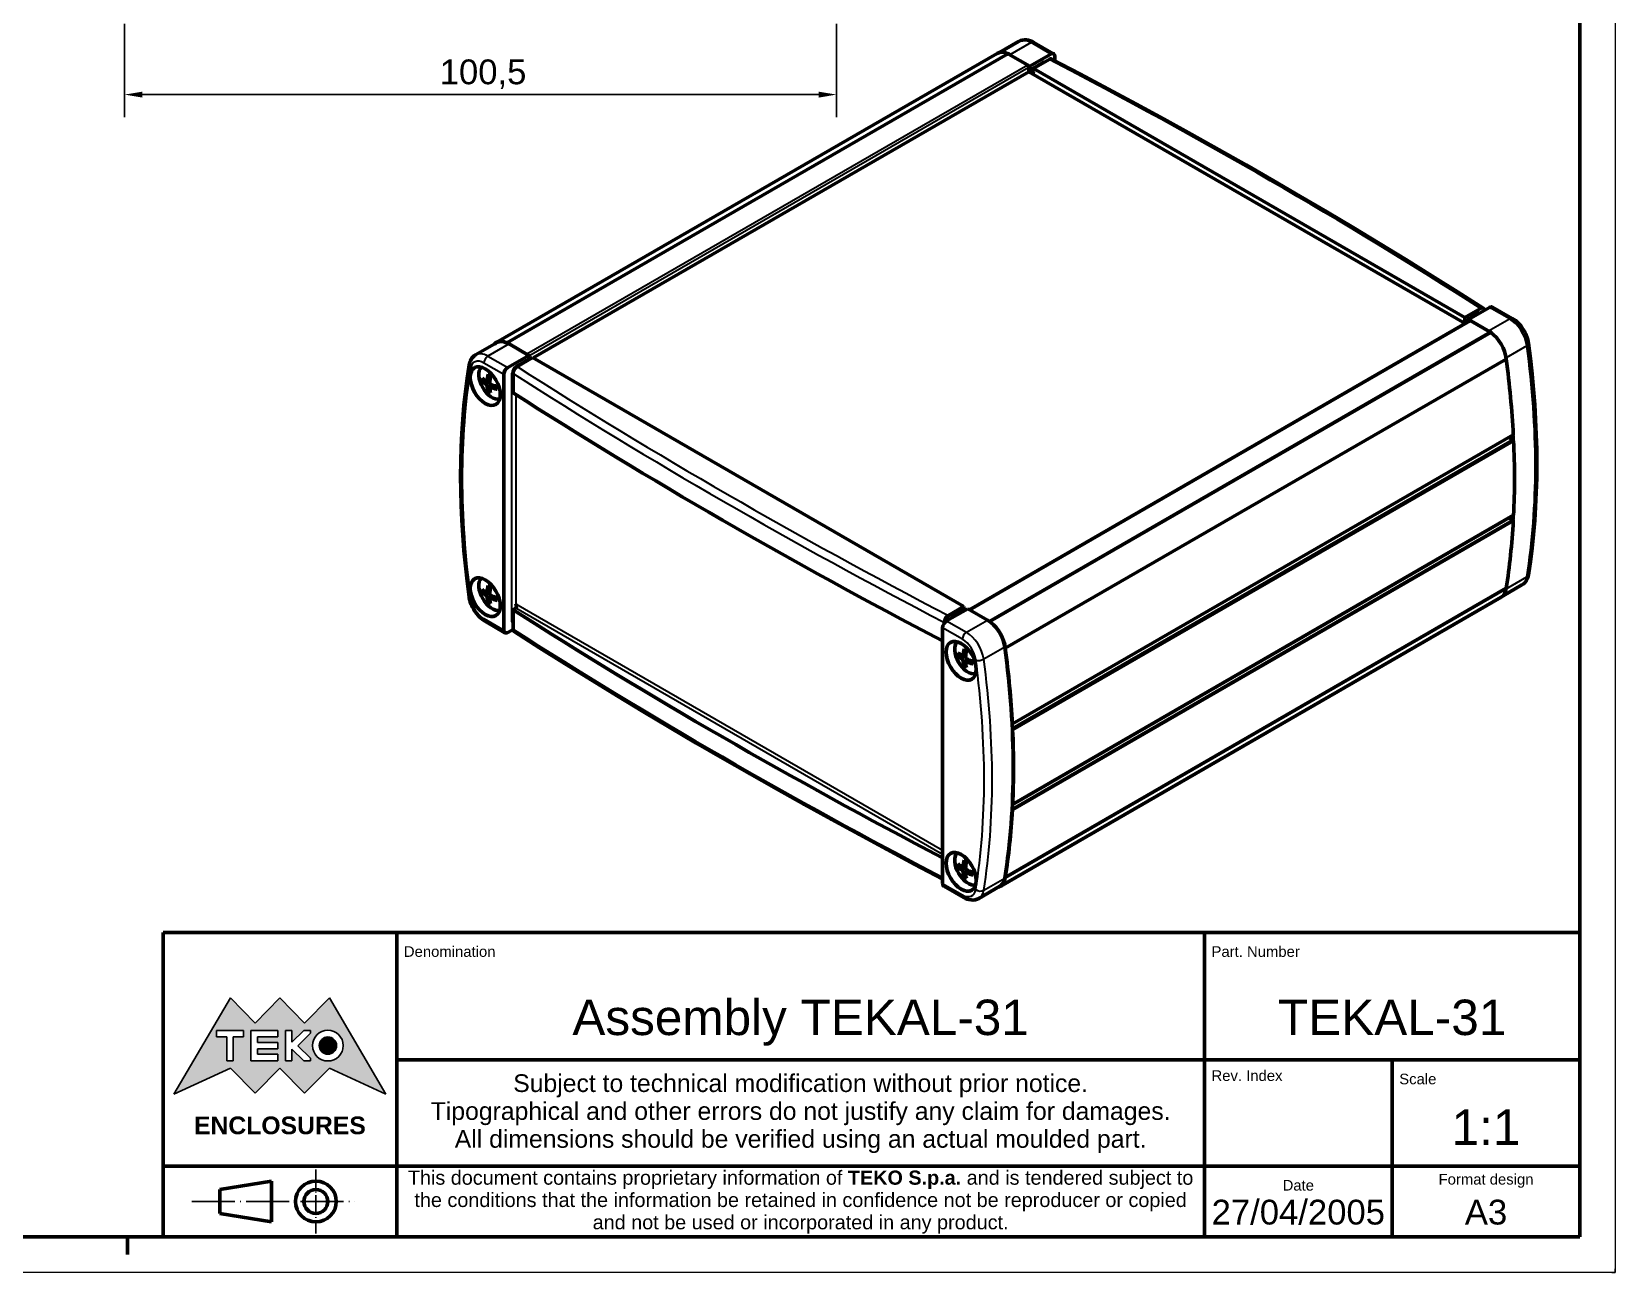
# Model space of a CAD drawing. Header units: millimetres. Extents: x 0 to 420, y 0 to 297.
# Drawn here: x 196.5 to 420, y 0 to 175.2 of the extents above; entities that cross this region are included whole.
import ezdxf
from ezdxf.enums import TextEntityAlignment as Align

# ---------------------------------------------------------------- set-up
doc = ezdxf.new("R2010")
doc.units = ezdxf.units.MM
doc.linetypes.add('LONG_DASH_DOTTED', pattern=[0.3001, 0.2362, -0.0295, 0.0049, -0.0295])
doc.layers.get('0').update_dxf_attribs({"lineweight": 25})
for name, color, linetype, lineweight in [('Geometria schizzo(ISO)', 7, 'Continuous', 50), ('Linee di simmetria(ISO)', 250, 'LONG_DASH_DOTTED', 25), ('Quote(ISO)', 7, 'Continuous', 25), ('Simboli(ISO)', 7, 'Continuous', 25), ('Spigoli tangenti visibili(ISO)', 251, 'Continuous', 30), ('Spigoli visibili(ISO)', 7, 'Continuous', 50), ('Tratteggio', 3, 'Continuous', 9)]:
    doc.layers.add(name, color=color, linetype=linetype, lineweight=lineweight)
doc.styles.add('DEFAULT-ISO~0', font='ARIAL.TTF')
doc.styles.get("Standard").update_dxf_attribs({"font": 'ARIAL.TTF'})
doc.styles.add('Tabella-ISO', font='ARIAL.TTF')
doc.dimstyles.new('DEFAULT-ISO-Metodo 1b', dxfattribs={"dimtxt": 3.5, "dimasz": 2.5, "dimexe": 3.175, "dimexo": 0, "dimgap": 0.762, "dimtad": 1, "dimtoh": 1, "dimrnd": 1e-08, "dimtxsty": 'DEFAULT-ISO~0', "dimcen": 0.09, "dimdle": 10, "dimclrd": 2, "dimclre": 2, "dimclrt": 6, "dimazin": 2, "dimtfac": 0.714286, "dimtmove": 0, "dimatfit": 3, "dimfxl": 0, "dimtolj": 1, "dimlwd": 25, "dimlwe": 25, "dimarcsym": 0})

# ---------------------------------------------------------------- blocks, each defined once
blk = doc.blocks.new('*D5')
at = {"layer": 'Defpoints', "color": 0, "linetype": 'Continuous'}
for p in [(209.57, 176.28), (310.07, 176.28), (310.07, 166.28)]:
    blk.add_point(p, dxfattribs=at)
at = {"layer": 'Quote(ISO)', "color": 2, "linetype": 'Continuous', "lineweight": 25}
for p, q in [((209.57, 176.28), (209.57, 163.1)), ((310.07, 176.28), (310.07, 163.1)), ((212.07, 166.28), (307.57, 166.28))]:
    blk.add_line(p, q, dxfattribs=at)
at = {"layer": 'Quote(ISO)', "color": 2, "linetype": 'Continuous'}
for points in [[(212.07, 166.69), (212.07, 165.86), (209.57, 166.28)], [(307.57, 166.69), (307.57, 165.86), (310.07, 166.28)]]:
    blk.add_solid(points, dxfattribs=at)
at = {"layer": 'Quote(ISO)', "color": 6, "linetype": 'Continuous', "lineweight": 25, "insert": (254.06, 171.24), "char_height": 3.5, "attachment_point": 1, "style": 'DEFAULT-ISO~0'}
blk.add_mtext('\\A1;100,5', dxfattribs=at)
blk = doc.blocks.new('Cartigli Cartiglio particolare')
at = {"layer": 'Tratteggio'}
h = blk.add_hatch(color=7, dxfattribs=at)
edge = h.paths.add_edge_path(flags=0)
edge.add_arc((-181.38, 32.01), 2.17, 0, 360)
h.paths.add_polyline_path([(-191.3, 33.23), (-188.43, 33.23), (-188.43, 34.14), (-192.24, 34.14), (-192.24, 29.87), (-188.43, 29.87), (-188.43, 30.79), (-191.3, 30.79), (-191.3, 31.55), (-188.43, 31.55), (-188.43, 32.47), (-191.3, 32.47)], flags=0)
h.paths.add_polyline_path([(-183.85, 33.77), (-183.85, 34.14), (-184.77, 34.14), (-186.47, 32.5), (-186.47, 34.14), (-187.38, 34.14), (-187.38, 29.86), (-186.47, 29.86), (-186.47, 31.5), (-184.77, 29.86), (-183.85, 29.86), (-183.85, 30.23), (-185.63, 32)], flags=0)
h.paths.add_polyline_path([(-195.64, 29.87), (-194.73, 29.87), (-194.73, 33.23), (-193.28, 33.23), (-193.28, 34.14), (-197.09, 34.14), (-197.09, 33.23), (-195.64, 33.23)], flags=0)
h.paths.add_polyline_path([(-184.66, 25.28), (-181.16, 28.83), (-173.2, 25.14), (-181.16, 38.74), (-184.66, 35.17), (-188.15, 38.74), (-191.64, 35.17), (-195.14, 38.74), (-203.1, 25.14), (-195.14, 28.83), (-191.64, 25.28), (-188.15, 28.83)])
h = blk.add_hatch(color=7, dxfattribs=at)
edge = h.paths.add_edge_path()
edge.add_arc((-181.38, 32.01), 1.22, 0, 360)
for p, q in [((-195.14, 38.74), (-203.1, 25.14)), ((-191.64, 35.17), (-195.14, 38.74)), ((-188.15, 38.74), (-191.64, 35.17)), ((-184.66, 35.17), (-188.15, 38.74)), ((-181.16, 38.74), (-184.66, 35.17)), ((-173.2, 25.14), (-181.16, 38.74)), ((-193.28, 34.14), (-197.09, 34.14)), ((-197.09, 34.14), (-197.09, 33.23)), ((-193.28, 33.23), (-193.28, 34.14)), ((-188.43, 34.14), (-192.24, 34.14)), ((-192.24, 34.14), (-192.24, 29.87)), ((-188.43, 33.23), (-188.43, 34.14)), ((-186.47, 34.14), (-187.38, 34.14)), ((-187.38, 34.14), (-187.38, 29.86)), ((-184.77, 34.14), (-186.47, 32.5)), ((-186.47, 32.5), (-186.47, 34.14)), ((-185.63, 32), (-183.85, 33.77)), ((-183.85, 34.14), (-184.77, 34.14)), ((-183.85, 33.77), (-183.85, 34.14)), ((-197.09, 33.23), (-195.64, 33.23)), ((-195.64, 33.23), (-195.64, 29.87)), ((-194.73, 29.87), (-194.73, 33.23)), ((-194.73, 33.23), (-193.28, 33.23)), ((-191.3, 33.23), (-188.43, 33.23)), ((-191.3, 32.47), (-191.3, 33.23)), ((-188.43, 32.47), (-191.3, 32.47)), ((-191.3, 30.79), (-191.3, 31.55)), ((-191.3, 31.55), (-188.43, 31.55)), ((-188.43, 31.55), (-188.43, 32.47)), ((-186.47, 29.86), (-186.47, 31.5)), ((-186.47, 31.5), (-184.77, 29.86)), ((-183.85, 30.23), (-185.63, 32)), ((-195.64, 29.87), (-194.73, 29.87)), ((-192.24, 29.87), (-188.43, 29.87)), ((-188.43, 30.79), (-191.3, 30.79)), ((-188.43, 29.87), (-188.43, 30.79)), ((-187.38, 29.86), (-186.47, 29.86)), ((-184.77, 29.86), (-183.85, 29.86)), ((-183.85, 29.86), (-183.85, 30.23)), ((-203.1, 25.14), (-195.14, 28.83)), ((-195.14, 28.83), (-191.64, 25.28)), ((-191.64, 25.28), (-188.15, 28.83)), ((-188.15, 28.83), (-184.66, 25.28)), ((-184.66, 25.28), (-181.16, 28.83)), ((-181.16, 28.83), (-173.2, 25.14))]:
    blk.add_line(p, q)
at = {"color": 7}
for p, q in [((-195.14, 38.74), (-203.1, 25.14)), ((-191.64, 35.17), (-195.14, 38.74)), ((-188.15, 38.74), (-191.64, 35.17)), ((-188.15, 38.74), (-184.66, 35.17)), ((-184.66, 35.17), (-181.16, 38.74)), ((-181.16, 38.74), (-173.2, 25.14)), ((-193.28, 34.14), (-197.09, 34.14)), ((-197.09, 34.14), (-197.09, 33.23)), ((-193.28, 33.23), (-193.28, 34.14)), ((-188.43, 34.14), (-192.24, 34.14)), ((-192.24, 34.14), (-192.24, 29.87)), ((-188.43, 33.23), (-188.43, 34.14)), ((-186.47, 34.14), (-187.38, 34.14)), ((-187.38, 34.14), (-187.38, 29.86)), ((-184.77, 34.14), (-186.47, 32.5)), ((-186.47, 32.5), (-186.47, 34.14)), ((-185.63, 32), (-183.85, 33.77)), ((-183.85, 34.14), (-184.77, 34.14)), ((-183.85, 33.77), (-183.85, 34.14)), ((-197.09, 33.23), (-195.64, 33.23)), ((-195.64, 33.23), (-195.64, 29.87)), ((-194.73, 29.87), (-194.73, 33.23)), ((-194.73, 33.23), (-193.28, 33.23)), ((-191.3, 33.23), (-188.43, 33.23)), ((-191.3, 32.47), (-191.3, 33.23)), ((-188.43, 32.47), (-191.3, 32.47)), ((-191.3, 31.55), (-188.43, 31.55)), ((-191.3, 30.79), (-191.3, 31.55)), ((-188.43, 31.55), (-188.43, 32.47)), ((-186.47, 29.86), (-186.47, 31.5)), ((-186.47, 31.5), (-184.77, 29.86)), ((-183.85, 30.23), (-185.63, 32)), ((-195.64, 29.87), (-194.73, 29.87)), ((-192.24, 29.87), (-188.43, 29.87)), ((-188.43, 30.79), (-191.3, 30.79)), ((-188.43, 29.87), (-188.43, 30.79)), ((-187.38, 29.86), (-186.47, 29.86)), ((-184.77, 29.86), (-183.85, 29.86)), ((-183.85, 29.86), (-183.85, 30.23)), ((-203.1, 25.14), (-195.14, 28.83)), ((-195.14, 28.83), (-191.64, 25.28)), ((-191.64, 25.28), (-188.15, 28.83)), ((-184.66, 25.28), (-188.15, 28.83)), ((-181.16, 28.83), (-184.66, 25.28)), ((-173.2, 25.14), (-181.16, 28.83))]:
    blk.add_line(p, q, dxfattribs=at)
for centre, radius in [((-181.38, 32.01), 2.17), ((-181.38, 32.01, 10), 1.22)]:
    blk.add_circle(centre, radius)
for radius in [2.17, 1.22]:
    blk.add_circle((-181.38, 32.01), radius, dxfattribs=at)
at = {"layer": 'Geometria schizzo(ISO)'}
for p, q in [((-204.65, 48), (-204.65, 5)), ((-4.65, 48), (-204.65, 48)), ((-171.65, 48), (-171.65, 30)), ((-57.65, 48), (-57.65, 5)), ((-4.65, 48), (-4.65, 5)), ((-171.65, 30), (-171.65, 5)), ((-4.65, 30), (-171.65, 30)), ((-31.15, 5), (-31.15, 30)), ((-204.65, 15), (-4.65, 15)), ((-196.65, 11.69), (-189.33, 12.88)), ((-196.65, 11.69), (-196.65, 8.31)), ((-189.33, 12.88), (-189.33, 7.12)), ((-196.65, 8.31), (-189.33, 7.12)), ((-204.65, 5), (-4.65, 5))]:
    blk.add_line(p, q, dxfattribs=at)
at = {"layer": 'Geometria schizzo(ISO)', "color": 4, "lineweight": 18, "true_color": 0x00ffff}
blk.add_line((-0.15, 0), (0.35, 0), dxfattribs=at)
at = {"layer": 'Geometria schizzo(ISO)', "color": 131, "lineweight": 18, "true_color": 0x80ffff}
blk.add_line((0.35, 0), (0.35, 0.5), dxfattribs=at)
at = {"layer": 'Geometria schizzo(ISO)'}
for radius in [2.88, 1.69]:
    blk.add_circle((-183.07, 10), radius, dxfattribs=at)
at = {"layer": 'Linee di simmetria(ISO)', "ltscale": 11.806988}
blk.add_line((-183.07, 14.5), (-183.07, 5.5), dxfattribs=at)
at = {"layer": 'Linee di simmetria(ISO)', "ltscale": 25.547039}
blk.add_line((-200.56, 10), (-177.56, 10), dxfattribs=at)
at = {"layer": 'Simboli(ISO)', "color": 1, "char_height": 1.5}
for s, insert, attachment_point in [('\\fArial|b0|i0;\\H1.5000;Denomination', (-170.65, 44.52), 7), ('\\fArial|b0|i0;\\H1.5000;Part. Number', (-56.65, 44.52), 7), ('\\fArial|b0|i0;\\H1.5000;Scale', (-30.15, 26.53), 7), ('\\fArial|b0|i0;\\H1.5000;Format design', (-17.9, 11.94), 8), ('\\fArial|b0|i0;\\H1.5000;Date', (-44.4, 11.52), 8)]:
    blk.add_mtext(s, dxfattribs=dict(at, insert=insert, attachment_point=attachment_point))
at = {"layer": 'Simboli(ISO)', "color": 7, "attachment_point": 2, "line_spacing_factor": 0.944221, "style": 'Tabella-ISO'}
for s, insert, char_height, width in [('Subject to technical modification without prior notice.\\PTipographical and other errors do not justify any claim for damages. \\PAll dimensions should be verified using an actual moulded part.', (-114.65, 27.96), 2.5, 110.6616), ('\\fArial|b0|i0;\\H2.0000;This document contains proprietary information of \\fArial|b1|i0;\\H2.0000;TEKO S.p.a.\\fArial|b0|i0;\\H2.0000; and is tendered subject to the conditions that the information be retained in confidence not be reproducer or copied and not be used or incorporated in any product.', (-114.65, 14.37), 2, 113.1843)]:
    blk.add_mtext(s, dxfattribs=dict(at, insert=insert, char_height=char_height, width=width))
at = {"layer": 'Simboli(ISO)', "color": 1, "insert": (-56.65, 27), "char_height": 1.5, "attachment_point": 7, "style": 'Tabella-ISO'}
blk.add_mtext('\\fArial|b0|i0;\\H1.5000;Rev. Index', dxfattribs=at)
at = {"layer": 'Simboli(ISO)', "color": 7, "insert": (-188.15, 22), "char_height": 2.5, "width": 25.7551, "attachment_point": 2, "style": 'Tabella-ISO'}
blk.add_mtext('\\fArial|b1|i0;\\H2.5000;ENCLOSURES', dxfattribs=at)
at = {"layer": 'Simboli(ISO)', "color": 7, "style": 'Tabella-ISO'}
for tag, height, p in [('DESCRIZIONE', 5, (-114.65, 36)), ('NUMERO_PARTE', 5, (-31.15, 36)), ('NUMERO_REVISIONE', 5, (-44.4, 20.5)), ('SCALA_GENERALE_VISTE', 5, (-17.9, 20.5)), ('DATA_CREAZIONE', 3.5, (-44.4, 8.5)), ('Dimensioni_foglio', 3.5, (-17.9, 8.5))]:
    blk.add_attdef(tag, text='', height=height, dxfattribs=at).set_placement(p, align=Align.MIDDLE_CENTER)
blk = doc.blocks.new('Bordi A3')
at = {"layer": 'Geometria schizzo(ISO)', "color": 4, "lineweight": 18, "true_color": 0x00ffff}
for p, q in [((420, 297), (420, 0)), ((420, 0), (0, 0))]:
    blk.add_line(p, q, dxfattribs=at)
at = {"layer": 'Geometria schizzo(ISO)'}
for p, q in [((415, 292), (415, 5)), ((415, 5), (5, 5)), ((210, 5), (210, 2.5))]:
    blk.add_line(p, q, dxfattribs=at)

msp = doc.modelspace()

# ---------------------------------------------------------------- linework, layer by layer
at = {"layer": 'Spigoli tangenti visibili(ISO)'}
for p, q in [((337.52, 173.612), (334.55, 171.897)), ((340.319, 171.996), (337.52, 173.612)), ((334.353, 171.987), (263.656, 131.17)), ((337.057, 170.426), (266.367, 129.613)), ((337.233, 170.12), (266.638, 129.362)), ((337.349, 169.85), (339.117, 170.871)), ((399.584, 134.326), (328.894, 93.513)), ((398.761, 134.394), (400.529, 135.415)), ((402.091, 132.903), (405.061, 134.617)), ((405.061, 134.617), (402.261, 136.233)), ((402.288, 132.765), (331.589, 91.947)), ((263.839, 131.072), (260.869, 129.358)), ((407.501, 130.827), (404.572, 129.136)), ((263.103, 126.762), (260.304, 128.378)), ((260.869, 129.358), (263.669, 127.742)), ((264.871, 128.005), (266.638, 129.026)), ((260.608, 125.36), (261.117, 125.705)), ((260.748, 125.863), (261.152, 126.058)), ((260.748, 125.119), (261.3, 125.387)), ((261.252, 124.988), (261.624, 125.241)), ((264.252, 91.828), (264.252, 126.933)), ((264.782, 123.932), (264.782, 94.378)), ((405.422, 117.545), (334.874, 76.814)), ((405.422, 106.202), (334.851, 65.458)), ((260.748, 96.06), (261.152, 96.256)), ((404.588, 96.513), (407.501, 98.194)), ((260.608, 95.558), (261.117, 95.903)), ((260.748, 95.316), (261.3, 95.584)), ((261.252, 95.186), (261.624, 95.439)), ((264.782, 94.378), (325.045, 59.585)), ((260.304, 92.289), (263.103, 90.673)), ((325.045, 58.972), (264.782, 93.765)), ((325.611, 91.979), (328.41, 90.363)), ((326.283, 92.549), (328.051, 93.569)), ((328.41, 90.363), (331.38, 92.078)), ((327.844, 89.383), (325.045, 90.999)), ((327.923, 87.079), (328.327, 87.275)), ((333.82, 88.287), (330.85, 86.573)), ((327.783, 86.576), (328.292, 86.921)), ((327.923, 86.335), (328.475, 86.603)), ((328.428, 86.204), (328.8, 86.457)), ((327.783, 56.774), (328.292, 57.119)), ((327.923, 57.277), (328.327, 57.473)), ((327.923, 56.533), (328.475, 56.801)), ((328.428, 56.402), (328.8, 56.655)), ((325.045, 54.91), (327.844, 53.294)), ((330.85, 53.94), (333.82, 55.655))]:
    msp.add_line(p, q, dxfattribs=at)
for centre, major_axis, ratio, start_param, end_param in [((337.52, 170.754), (-1.75, 3.031), 0.5773503, 5.4977871, 6.2831853), ((337.52, 172.959), (0.4, 0.693), 0.5773503, 0, 0.7853982), ((339.117, 170.157), (0.437, 0.758), 0.5773503, 0.0562963, 0.7853982), ((339.382, 170.718), (0.188, -0.325), 0.5773503, 3.9269908, 4.4206129), ((-224.207, -189.696), (842.16, 0), 0.5773503, 0.7342573, 0.836539), ((400.529, 134.7), (0.437, 0.758), 0.5773503, 0.0562963, 0.7853982), ((400.794, 135.262), (-0.187, 0.325), 0.5773503, 0.7853982, 1.2790202), ((405.061, 133.964), (0.4, 0.693), 0.5773503, 0, 0.7853982), ((405.061, 131.759), (1.75, -3.031), 0.5773503, 0.9527901, 2.3561945), ((260.869, 126.5), (-1.75, 3.031), 0.5773503, 5.4977871, 6.2831853), ((406.943, 131.04), (0.793, 0.107), 0.4730873, 5.4269999, 6.2831853), ((323.877, 162.791), (59.969, -103.87), 0.5773503, 0.6180062, 0.9527901), ((341.532, 63.436), (59.6, -103.23), 0.5773503, 3.7596878, 4.0942938), ((258.987, 127.954), (-0.79, 0.126), 0.6654314, 0, 0.8842694), ((260.304, 126.173), (-1.35, 2.338), 0.5773503, 5.4977871, 6.9012805), ((260.869, 128.704), (-0.4, -0.693), 0.5773503, 3.9269908, 5.4977871), ((264.871, 127.29), (-0.438, -0.758), 0.5773503, 3.9269908, 5.4977871), ((265.136, 127.852), (0.187, -0.325), 0.5773503, 3.9269908, 4.4338833), ((890.137, 453.671), (-842.16, 0), 0.5773503, 0.7342573, 0.836539), ((261.07, 125.466), (0.742, -1.285), 0.5773503, 3.7676438, 4.0863378), ((261.107, 125.487), (-0.681, 1.179), 0.5773503, 0.6914666, 0.9562406), ((261.07, 125.466), (-0.742, 1.285), 0.5773503, 5.3384402, 5.6571341), ((264.517, 126.78), (0.375, 0), 0.5773503, 1.8453279, 2.3561945), ((890.137, 453.018), (-842.96, 0), 0.5773503, 0.7343059, 0.8364904), ((261.07, 125.466), (0.742, -1.285), 0.5773503, 5.3384402, 5.6571341), ((261.107, 125.487), (-0.681, 1.179), 0.5773503, 2.1853521, 2.4501261), ((261.07, 125.466), (-0.742, 1.285), 0.5773503, 3.7676438, 4.0863378), ((406.943, 98.625), (0.79, -0.126), 0.6654735, 5.5967198, 6.2831853), ((261.07, 95.664), (0.742, -1.285), 0.5773503, 3.7676438, 4.0863378), ((261.107, 95.685), (-0.681, 1.179), 0.5773503, 0.6914666, 0.9562406), ((261.07, 95.664), (-0.742, 1.285), 0.5773503, 5.3384402, 5.6571341), ((405.061, 100.079), (1.75, -3.031), 0.5773503, 0, 0.6180062), ((258.987, 95.54), (-0.793, -0.107), 0.4731465, 0, 0.7146423), ((260.304, 94.493), (1.35, -2.338), 0.5773503, 4.0942938, 5.4977871), ((261.07, 95.664), (0.742, -1.285), 0.5773503, 5.3384402, 5.6571341), ((261.107, 95.685), (-0.681, 1.179), 0.5773503, 2.1853521, 2.4501261), ((261.07, 95.664), (-0.742, 1.285), 0.5773503, 3.7676438, 4.0863378), ((260.869, 92.615), (-0.4, -0.693), 0.5773503, 5.4977871, 6.2831853), ((264.517, 91.675), (0.375, 0), 0.5773503, 1.8575529, 2.3561945), ((264.871, 92.185), (-0.438, -0.758), 0.5773503, 5.4977871, 6.2312553), ((326.283, 91.834), (-0.438, -0.758), 0.5773503, 3.9269908, 4.6560927), ((326.548, 92.395), (-0.187, 0.325), 0.5773503, 0.7853982, 1.2790202), ((890.137, 416.928), (842.96, 0), 0.5773503, 3.8758986, 3.9776875), ((328.41, 89.71), (-0.4, -0.693), 0.5773503, 3.9269908, 5.4977871), ((328.41, 87.505), (-1.75, 3.031), 0.5773503, 4.0943828, 5.4977871), ((328.245, 86.682), (0.742, -1.285), 0.5773503, 3.7676438, 4.0863378), ((328.282, 86.703), (-0.681, 1.179), 0.5773503, 0.6914666, 0.9562406), ((327.844, 87.179), (-1.35, 2.338), 0.5773503, 4.0943828, 5.4977871), ((328.245, 86.682), (-0.742, 1.285), 0.5773503, 5.3384402, 5.6571341), ((328.245, 86.682), (0.742, -1.285), 0.5773503, 5.3384402, 5.6571341), ((328.282, 86.703), (-0.681, 1.179), 0.5773503, 2.1853521, 2.4501261), ((328.245, 86.682), (-0.742, 1.285), 0.5773503, 3.7676438, 4.0863378), ((330.293, 86.786), (-0.793, -0.107), 0.4730873, 0.714611, 2.2854073), ((246.661, 118.21), (-59.569, 103.177), 0.5773503, 3.7595989, 4.0943828), ((247.226, 118.537), (-59.969, 103.87), 0.5773503, 3.7595989, 4.0943828), ((328.245, 56.88), (-0.742, 1.285), 0.5773503, 5.3384402, 5.6571341), ((328.245, 56.88), (0.742, -1.285), 0.5773503, 3.7676438, 4.0863378), ((328.282, 56.901), (-0.681, 1.179), 0.5773503, 0.6914666, 0.9562406), ((328.282, 56.901), (-0.681, 1.179), 0.5773503, 2.1853521, 2.4501261), ((328.245, 56.88), (-0.742, 1.285), 0.5773503, 3.7676438, 4.0863378), ((327.844, 55.499), (1.35, -2.338), 0.5773503, 5.4977871, 6.9011915), ((328.245, 56.88), (0.742, -1.285), 0.5773503, 5.3384402, 5.6571341), ((330.293, 54.371), (-0.79, 0.126), 0.6654735, 0.8843308, 2.4551271), ((328.41, 55.825), (1.75, -3.031), 0.5773503, 0, 0.6180062), ((328.41, 53.621), (-0.4, -0.693), 0.5773503, 5.4977871, 6.2831853)]:
    msp.add_ellipse(centre, major_axis=major_axis, ratio=ratio, start_param=start_param, end_param=end_param, dxfattribs=at)
at = {"layer": 'Spigoli visibili(ISO)'}
for p, q in [((333.063, 172.222), (335.77, 173.785)), ((337.92, 173.651), (340.719, 172.035)), ((332.746, 172.097), (262.036, 131.272)), ((334.234, 172.052), (263.527, 131.23)), ((337.057, 170.426), (334.353, 171.987)), ((334.55, 171.897), (337.349, 170.281)), ((337.233, 169.507), (337.233, 170.12)), ((340.319, 171.996), (337.349, 170.281)), ((337.349, 170.281), (337.349, 169.85)), ((340.071, 171.24), (337.879, 169.975)), ((337.879, 169.544), (337.879, 169.975)), ((337.879, 169.975), (398.761, 134.825)), ((340.885, 171.669), (340.885, 171.065)), ((337.233, 169.507), (267.251, 129.103)), ((398.804, 133.96), (337.233, 169.507)), ((399.459, 134.338), (328.821, 93.555)), ((400.953, 136.09), (398.761, 134.825)), ((398.761, 134.825), (398.761, 134.394)), ((402.261, 136.233), (399.292, 134.519)), ((399.292, 134.241), (399.292, 134.519)), ((399.292, 134.519), (402.091, 132.903)), ((402.288, 132.765), (399.584, 134.326)), ((402.661, 136.273), (405.461, 134.657)), ((402.407, 132.693), (331.699, 91.869)), ((262.089, 131.246), (259.119, 129.531)), ((266.638, 129.456), (263.839, 131.072)), ((263.669, 127.742), (266.638, 129.456)), ((264.977, 127.885), (267.169, 129.15)), ((266.638, 129.026), (266.638, 129.456)), ((328.051, 94), (267.169, 129.15)), ((404.596, 128.938), (333.885, 88.113)), ((260.158, 125.846), (260.422, 125.915)), ((260.695, 125.767), (261.141, 125.965)), ((261.143, 124.99), (261.537, 125.278)), ((263.103, 90.673), (263.103, 126.762)), ((264.411, 126.905), (264.411, 124.169)), ((261.135, 124.68), (260.943, 124.486)), ((405.598, 118.259), (334.888, 77.434)), ((405.639, 117.419), (334.929, 76.594)), ((405.639, 117.419), (405.422, 117.545)), ((405.598, 106.1), (334.888, 65.275)), ((405.639, 106.893), (334.929, 66.068)), ((405.598, 106.1), (405.422, 106.202)), ((260.695, 95.965), (261.141, 96.162)), ((404.596, 96.579), (333.885, 55.754)), ((404.162, 95.519), (406.811, 97.048)), ((260.158, 96.044), (260.422, 96.113)), ((261.135, 94.878), (260.943, 94.684)), ((261.143, 95.188), (261.537, 95.476)), ((325.859, 92.735), (328.051, 94)), ((328.051, 93.569), (328.051, 94)), ((403.894, 95.307), (333.184, 54.483)), ((260.469, 91.923), (263.269, 90.306)), ((264.782, 93.765), (264.411, 93.551)), ((264.411, 93.551), (264.411, 90.816)), ((325.293, 91.682), (325.293, 91.755)), ((325.611, 91.979), (328.581, 93.694)), ((331.38, 92.078), (328.581, 93.694)), ((263.669, 90.346), (264.412, 90.775)), ((325.045, 90.999), (325.045, 54.91)), ((327.87, 86.983), (328.316, 87.181)), ((327.333, 87.062), (327.597, 87.132)), ((328.31, 85.896), (328.118, 85.702)), ((328.318, 86.206), (328.713, 86.494)), ((334.888, 77.434), (334.842, 77.46)), ((334.883, 76.62), (334.929, 76.594)), ((334.842, 65.302), (334.888, 65.275)), ((334.929, 66.068), (334.883, 66.094)), ((327.333, 57.26), (327.597, 57.329)), ((327.87, 57.181), (328.316, 57.379)), ((328.31, 56.094), (328.118, 55.9)), ((328.318, 56.404), (328.713, 56.692)), ((325.211, 54.544), (328.01, 52.928)), ((333.13, 54.509), (330.16, 52.794))]:
    msp.add_line(p, q, dxfattribs=at)
at = {"layer": 'Spigoli visibili(ISO)', "flags": 128}
for points in [[(335.77, 173.785), (336.031, 173.908), (336.307, 173.985), (336.588, 174.017), (336.868, 174.009), (337.143, 173.964), (337.41, 173.887), (337.669, 173.782), (337.92, 173.651)], [(340.071, 171.24), (340.089, 171.25), (340.107, 171.26), (340.125, 171.268), (340.143, 171.276), (340.16, 171.284), (340.178, 171.29), (340.196, 171.296), (340.213, 171.301), (340.23, 171.306), (340.247, 171.31), (340.264, 171.313), (340.281, 171.315), (340.298, 171.316), (340.314, 171.317), (340.33, 171.317), (340.346, 171.317), (340.362, 171.315), (340.377, 171.313), (340.392, 171.31), (340.406, 171.307), (340.421, 171.302), (340.435, 171.297), (340.448, 171.292), (340.461, 171.285)], [(340.461, 171.285), (344.447, 169.195), (348.41, 167.09), (352.349, 164.97), (356.265, 162.835), (360.157, 160.686), (364.025, 158.523), (367.869, 156.346), (371.69, 154.154), (375.486, 151.949), (379.257, 149.729), (383.004, 147.496), (386.726, 145.249), (390.423, 142.988), (394.095, 140.713), (397.742, 138.425), (401.364, 136.123)], [(401.518, 135.804), (401.515, 135.843), (401.509, 135.88), (401.501, 135.916), (401.491, 135.949), (401.479, 135.981), (401.465, 136.011), (401.449, 136.038), (401.431, 136.063), (401.411, 136.085), (401.389, 136.105), (401.366, 136.122), (401.341, 136.137), (401.314, 136.148), (401.286, 136.157), (401.256, 136.163), (401.226, 136.166), (401.194, 136.166), (401.162, 136.164), (401.128, 136.159), (401.094, 136.15), (401.059, 136.14), (401.024, 136.126), (400.988, 136.109), (400.953, 136.09)], [(405.461, 134.657), (405.677, 134.521), (405.887, 134.368), (406.088, 134.199), (406.282, 134.017), (406.468, 133.82), (406.644, 133.612), (406.81, 133.393), (406.966, 133.165), (407.11, 132.928), (407.242, 132.684), (407.36, 132.435), (407.466, 132.181), (407.557, 131.924), (407.632, 131.665), (407.692, 131.406), (407.736, 131.147)], [(407.736, 131.147), (408.013, 128.965), (408.253, 126.798), (408.457, 124.646), (408.624, 122.511), (408.753, 120.393), (408.846, 118.293), (408.902, 116.213), (408.921, 114.153), (408.902, 112.113), (408.846, 110.096), (408.753, 108.101), (408.623, 106.13), (408.456, 104.184), (408.252, 102.262), (408.011, 100.367), (407.733, 98.499)], [(258.197, 128.08), (257.919, 126.212), (257.678, 124.317), (257.474, 122.395), (257.307, 120.449), (257.177, 118.477), (257.084, 116.483), (257.029, 114.465), (257.01, 112.426), (257.029, 110.366), (257.084, 108.286), (257.177, 106.186), (257.307, 104.068), (257.473, 101.933), (257.677, 99.782), (257.917, 97.614), (258.194, 95.433)], [(259.119, 129.531), (258.931, 129.405), (258.761, 129.255), (258.613, 129.087), (258.488, 128.903), (258.384, 128.708), (258.302, 128.505), (258.24, 128.295), (258.197, 128.08)], [(264.411, 126.905), (264.412, 126.948), (264.416, 126.993), (264.422, 127.039), (264.43, 127.085), (264.441, 127.132), (264.454, 127.18), (264.469, 127.228), (264.487, 127.275), (264.507, 127.323), (264.528, 127.37), (264.552, 127.417), (264.577, 127.462), (264.604, 127.507), (264.632, 127.55), (264.663, 127.593), (264.694, 127.633), (264.727, 127.672), (264.76, 127.709), (264.795, 127.744), (264.83, 127.777), (264.866, 127.808), (264.903, 127.836), (264.94, 127.862), (264.977, 127.885)], [(260.158, 125.846), (260.152, 125.844), (260.146, 125.843), (260.14, 125.842), (260.134, 125.841), (260.128, 125.841), (260.122, 125.841), (260.116, 125.841), (260.11, 125.841), (260.104, 125.841), (260.098, 125.842), (260.092, 125.843), (260.087, 125.844), (260.082, 125.845), (260.076, 125.847), (260.071, 125.848), (260.066, 125.85), (260.061, 125.852), (260.056, 125.855), (260.052, 125.857), (260.048, 125.859), (260.044, 125.862), (260.041, 125.865), (260.037, 125.868), (260.034, 125.871)], [(260.748, 125.863), (260.746, 125.852), (260.745, 125.842), (260.742, 125.832), (260.74, 125.823), (260.736, 125.814), (260.733, 125.806), (260.728, 125.798), (260.724, 125.791), (260.718, 125.785), (260.713, 125.779), (260.707, 125.774), (260.701, 125.77), (260.695, 125.767), (260.688, 125.764), (260.681, 125.763), (260.673, 125.762), (260.665, 125.761), (260.657, 125.762), (260.649, 125.763), (260.641, 125.766), (260.633, 125.769), (260.624, 125.773), (260.616, 125.777), (260.608, 125.782)], [(260.608, 125.36), (260.616, 125.354), (260.624, 125.347), (260.633, 125.34), (260.641, 125.332), (260.649, 125.324), (260.657, 125.314), (260.665, 125.305), (260.673, 125.295), (260.68, 125.285), (260.688, 125.274), (260.695, 125.263), (260.701, 125.253), (260.707, 125.242), (260.713, 125.231), (260.718, 125.219), (260.723, 125.207), (260.728, 125.196), (260.733, 125.184), (260.736, 125.172), (260.74, 125.161), (260.742, 125.15), (260.745, 125.139), (260.746, 125.128), (260.748, 125.119)], [(260.928, 126.68), (260.925, 126.681), (260.923, 126.683), (260.92, 126.684), (260.918, 126.686), (260.915, 126.688), (260.913, 126.691), (260.911, 126.693), (260.909, 126.696), (260.907, 126.699), (260.906, 126.702), (260.904, 126.705), (260.903, 126.708), (260.902, 126.712), (260.901, 126.716), (260.901, 126.719), (260.9, 126.723), (260.9, 126.727), (260.9, 126.731), (260.9, 126.735), (260.9, 126.74), (260.901, 126.744), (260.902, 126.749), (260.903, 126.753), (260.904, 126.758)], [(260.928, 126.68), (261.076, 126.611), (261.226, 126.512)], [(261.252, 125.41), (261.243, 125.415), (261.233, 125.421), (261.224, 125.428), (261.214, 125.435), (261.205, 125.443), (261.196, 125.451), (261.187, 125.46), (261.178, 125.47), (261.17, 125.48), (261.163, 125.49), (261.156, 125.501), (261.149, 125.511), (261.143, 125.522), (261.138, 125.534), (261.132, 125.545), (261.128, 125.557), (261.124, 125.569), (261.12, 125.582), (261.117, 125.594), (261.115, 125.606), (261.114, 125.618), (261.113, 125.629), (261.113, 125.641), (261.113, 125.652)], [(260.904, 124.366), (260.902, 124.37), (260.901, 124.375), (260.901, 124.379), (260.9, 124.384), (260.9, 124.389), (260.9, 124.394), (260.9, 124.399), (260.901, 124.404), (260.902, 124.409), (260.903, 124.415), (260.904, 124.42), (260.906, 124.425), (260.908, 124.431), (260.91, 124.436), (260.912, 124.441), (260.915, 124.447), (260.918, 124.452), (260.921, 124.457), (260.924, 124.462), (260.927, 124.467), (260.931, 124.472), (260.935, 124.477), (260.939, 124.481), (260.943, 124.486)], [(261.113, 124.908), (261.113, 124.917), (261.113, 124.926), (261.114, 124.935), (261.115, 124.944), (261.117, 124.952), (261.12, 124.96), (261.124, 124.967), (261.128, 124.974), (261.132, 124.98), (261.138, 124.985), (261.143, 124.99), (261.149, 124.994), (261.156, 124.997), (261.163, 125), (261.17, 125.002), (261.178, 125.003), (261.187, 125.004), (261.195, 125.004), (261.205, 125.003), (261.214, 125.001), (261.224, 124.999), (261.233, 124.996), (261.243, 124.992), (261.252, 124.988)], [(262.106, 124.676), (262.101, 124.677), (262.097, 124.679), (262.092, 124.68), (262.088, 124.682), (262.085, 124.684), (262.081, 124.686), (262.078, 124.688), (262.074, 124.69), (262.071, 124.692), (262.068, 124.695), (262.065, 124.697), (262.063, 124.7), (262.06, 124.703), (262.058, 124.705), (262.057, 124.708), (262.055, 124.711), (262.054, 124.714), (262.052, 124.717), (262.052, 124.72), (262.051, 124.724), (262.05, 124.727), (262.05, 124.73), (262.05, 124.733), (262.051, 124.736)], [(262.054, 125.077), (262.064, 124.898), (262.051, 124.736)], [(407.733, 98.499), (407.69, 98.284), (407.628, 98.074), (407.546, 97.871), (407.442, 97.676), (407.317, 97.493), (407.169, 97.324), (406.999, 97.175), (406.811, 97.048)], [(260.928, 96.878), (260.925, 96.879), (260.923, 96.881), (260.92, 96.882), (260.918, 96.884), (260.915, 96.886), (260.913, 96.889), (260.911, 96.891), (260.909, 96.894), (260.907, 96.897), (260.906, 96.9), (260.904, 96.903), (260.903, 96.906), (260.902, 96.91), (260.901, 96.913), (260.901, 96.917), (260.9, 96.921), (260.9, 96.925), (260.9, 96.929), (260.9, 96.933), (260.9, 96.937), (260.901, 96.942), (260.902, 96.946), (260.903, 96.951), (260.904, 96.956)], [(260.928, 96.878), (261.076, 96.809), (261.226, 96.71)], [(258.194, 95.433), (258.238, 95.174), (258.297, 94.914), (258.373, 94.655), (258.464, 94.399), (258.569, 94.145), (258.688, 93.895), (258.82, 93.652), (258.964, 93.415), (259.12, 93.186), (259.286, 92.967), (259.462, 92.759), (259.648, 92.563), (259.841, 92.38), (260.043, 92.211), (260.253, 92.058), (260.469, 91.923)], [(260.158, 96.044), (260.152, 96.042), (260.146, 96.041), (260.14, 96.04), (260.134, 96.039), (260.128, 96.039), (260.122, 96.039), (260.116, 96.039), (260.11, 96.039), (260.104, 96.039), (260.098, 96.04), (260.092, 96.041), (260.087, 96.042), (260.082, 96.043), (260.076, 96.044), (260.071, 96.046), (260.066, 96.048), (260.061, 96.05), (260.056, 96.052), (260.052, 96.055), (260.048, 96.057), (260.044, 96.06), (260.041, 96.063), (260.037, 96.066), (260.034, 96.069)], [(260.748, 96.06), (260.746, 96.05), (260.745, 96.04), (260.742, 96.03), (260.74, 96.021), (260.736, 96.012), (260.733, 96.003), (260.728, 95.996), (260.724, 95.989), (260.718, 95.982), (260.713, 95.977), (260.707, 95.972), (260.701, 95.968), (260.695, 95.965), (260.688, 95.962), (260.681, 95.961), (260.673, 95.96), (260.665, 95.959), (260.657, 95.96), (260.649, 95.961), (260.641, 95.964), (260.633, 95.967), (260.624, 95.97), (260.616, 95.975), (260.608, 95.98)], [(260.608, 95.558), (260.616, 95.552), (260.624, 95.545), (260.633, 95.538), (260.641, 95.53), (260.649, 95.521), (260.657, 95.512), (260.665, 95.503), (260.673, 95.493), (260.68, 95.482), (260.688, 95.472), (260.695, 95.461), (260.701, 95.451), (260.707, 95.44), (260.713, 95.428), (260.718, 95.417), (260.723, 95.405), (260.728, 95.394), (260.733, 95.382), (260.736, 95.37), (260.74, 95.359), (260.742, 95.348), (260.745, 95.337), (260.746, 95.326), (260.748, 95.316)], [(260.904, 94.564), (260.902, 94.568), (260.901, 94.573), (260.901, 94.577), (260.9, 94.582), (260.9, 94.587), (260.9, 94.591), (260.9, 94.596), (260.901, 94.602), (260.902, 94.607), (260.903, 94.613), (260.904, 94.618), (260.906, 94.623), (260.908, 94.628), (260.91, 94.634), (260.912, 94.639), (260.915, 94.645), (260.918, 94.65), (260.921, 94.655), (260.924, 94.66), (260.927, 94.665), (260.931, 94.67), (260.935, 94.675), (260.939, 94.679), (260.943, 94.683)], [(261.252, 95.608), (261.243, 95.613), (261.233, 95.619), (261.224, 95.625), (261.214, 95.633), (261.205, 95.641), (261.196, 95.649), (261.187, 95.658), (261.178, 95.668), (261.17, 95.678), (261.163, 95.688), (261.156, 95.699), (261.149, 95.709), (261.143, 95.72), (261.138, 95.732), (261.132, 95.743), (261.128, 95.755), (261.124, 95.767), (261.12, 95.779), (261.117, 95.792), (261.115, 95.804), (261.114, 95.816), (261.113, 95.827), (261.113, 95.839), (261.113, 95.849)], [(261.113, 95.105), (261.113, 95.115), (261.113, 95.124), (261.114, 95.133), (261.115, 95.142), (261.117, 95.15), (261.12, 95.158), (261.124, 95.165), (261.128, 95.172), (261.132, 95.178), (261.138, 95.183), (261.143, 95.188), (261.149, 95.192), (261.156, 95.195), (261.163, 95.198), (261.17, 95.2), (261.178, 95.201), (261.187, 95.202), (261.195, 95.201), (261.205, 95.201), (261.214, 95.199), (261.224, 95.197), (261.233, 95.194), (261.243, 95.19), (261.252, 95.186)], [(262.106, 94.874), (262.101, 94.875), (262.097, 94.876), (262.092, 94.878), (262.088, 94.88), (262.085, 94.882), (262.081, 94.884), (262.078, 94.886), (262.074, 94.888), (262.071, 94.89), (262.068, 94.893), (262.065, 94.895), (262.063, 94.898), (262.06, 94.901), (262.058, 94.903), (262.057, 94.906), (262.055, 94.909), (262.054, 94.912), (262.052, 94.915), (262.052, 94.918), (262.051, 94.921), (262.05, 94.925), (262.05, 94.928), (262.05, 94.931), (262.051, 94.934)], [(262.054, 95.275), (262.064, 95.096), (262.051, 94.934)], [(325.859, 92.735), (325.822, 92.712), (325.785, 92.686), (325.749, 92.658), (325.713, 92.628), (325.677, 92.595), (325.643, 92.56), (325.609, 92.523), (325.576, 92.484), (325.545, 92.443), (325.515, 92.401), (325.486, 92.357), (325.459, 92.313), (325.434, 92.267), (325.41, 92.221), (325.389, 92.174), (325.37, 92.126), (325.352, 92.078), (325.337, 92.031), (325.324, 91.983), (325.313, 91.936), (325.304, 91.889), (325.298, 91.843), (325.294, 91.798), (325.293, 91.755)], [(264.566, 90.456), (264.554, 90.464), (264.543, 90.473), (264.531, 90.483), (264.521, 90.493), (264.511, 90.504), (264.501, 90.515), (264.491, 90.527), (264.482, 90.54), (264.474, 90.553), (264.466, 90.567), (264.459, 90.582), (264.452, 90.597), (264.446, 90.612), (264.44, 90.629), (264.434, 90.645), (264.429, 90.662), (264.425, 90.68), (264.421, 90.698), (264.418, 90.717), (264.416, 90.735), (264.414, 90.755), (264.412, 90.775), (264.411, 90.795), (264.411, 90.816)], [(264.566, 90.456), (268.164, 88.17), (271.786, 85.897), (275.434, 83.637), (279.106, 81.39), (282.803, 79.158), (286.524, 76.939), (290.269, 74.733), (294.039, 72.541), (297.832, 70.364), (301.65, 68.2), (305.491, 66.05), (309.355, 63.914), (313.243, 61.793), (317.154, 59.686), (321.088, 57.593), (325.045, 55.515)], [(328.104, 87.897), (328.101, 87.898), (328.098, 87.899), (328.095, 87.901), (328.093, 87.903), (328.09, 87.905), (328.088, 87.907), (328.086, 87.91), (328.084, 87.912), (328.082, 87.915), (328.081, 87.918), (328.08, 87.921), (328.078, 87.925), (328.077, 87.928), (328.077, 87.932), (328.076, 87.936), (328.075, 87.94), (328.075, 87.944), (328.075, 87.948), (328.075, 87.952), (328.076, 87.956), (328.076, 87.96), (328.077, 87.965), (328.078, 87.97), (328.079, 87.974)], [(328.104, 87.896), (328.251, 87.827), (328.401, 87.729)], [(327.333, 87.062), (327.327, 87.061), (327.321, 87.06), (327.315, 87.059), (327.309, 87.058), (327.303, 87.057), (327.297, 87.057), (327.291, 87.057), (327.285, 87.057), (327.279, 87.058), (327.273, 87.058), (327.268, 87.059), (327.262, 87.06), (327.257, 87.061), (327.251, 87.063), (327.246, 87.065), (327.241, 87.067), (327.236, 87.069), (327.232, 87.071), (327.227, 87.073), (327.223, 87.076), (327.22, 87.079), (327.216, 87.082), (327.213, 87.085), (327.21, 87.088)], [(327.923, 87.079), (327.922, 87.069), (327.92, 87.058), (327.918, 87.049), (327.915, 87.039), (327.912, 87.03), (327.908, 87.022), (327.903, 87.014), (327.899, 87.007), (327.893, 87.001), (327.888, 86.995), (327.882, 86.991), (327.876, 86.987), (327.87, 86.983), (327.863, 86.981), (327.856, 86.979), (327.848, 86.978), (327.84, 86.978), (327.832, 86.978), (327.824, 86.98), (327.816, 86.982), (327.808, 86.985), (327.799, 86.989), (327.791, 86.993), (327.783, 86.998)], [(327.783, 86.576), (327.791, 86.57), (327.799, 86.564), (327.808, 86.556), (327.816, 86.548), (327.824, 86.54), (327.832, 86.531), (327.84, 86.521), (327.848, 86.511), (327.856, 86.501), (327.863, 86.49), (327.87, 86.48), (327.876, 86.469), (327.882, 86.458), (327.888, 86.447), (327.893, 86.435), (327.899, 86.424), (327.903, 86.412), (327.908, 86.4), (327.911, 86.389), (327.915, 86.377), (327.918, 86.366), (327.92, 86.355), (327.922, 86.345), (327.923, 86.335)], [(328.079, 85.582), (328.078, 85.587), (328.077, 85.591), (328.076, 85.596), (328.075, 85.6), (328.075, 85.605), (328.075, 85.61), (328.075, 85.615), (328.076, 85.62), (328.077, 85.626), (328.078, 85.631), (328.08, 85.637), (328.081, 85.642), (328.083, 85.647), (328.085, 85.652), (328.088, 85.658), (328.09, 85.663), (328.093, 85.669), (328.096, 85.674), (328.099, 85.679), (328.102, 85.683), (328.106, 85.688), (328.11, 85.693), (328.114, 85.698), (328.118, 85.702)], [(328.428, 86.626), (328.418, 86.632), (328.408, 86.637), (328.399, 86.644), (328.389, 86.651), (328.38, 86.659), (328.371, 86.668), (328.362, 86.677), (328.353, 86.686), (328.345, 86.696), (328.338, 86.707), (328.331, 86.717), (328.324, 86.728), (328.318, 86.739), (328.313, 86.75), (328.308, 86.762), (328.303, 86.774), (328.299, 86.786), (328.295, 86.798), (328.293, 86.81), (328.29, 86.822), (328.289, 86.834), (328.288, 86.846), (328.288, 86.857), (328.288, 86.868)], [(328.288, 86.124), (328.288, 86.133), (328.288, 86.143), (328.289, 86.152), (328.29, 86.16), (328.293, 86.169), (328.295, 86.177), (328.299, 86.184), (328.303, 86.19), (328.308, 86.196), (328.313, 86.202), (328.318, 86.206), (328.324, 86.21), (328.331, 86.214), (328.338, 86.216), (328.345, 86.218), (328.353, 86.22), (328.362, 86.22), (328.371, 86.22), (328.38, 86.219), (328.389, 86.218), (328.399, 86.215), (328.408, 86.212), (328.418, 86.209), (328.428, 86.204)], [(329.281, 85.892), (329.276, 85.893), (329.272, 85.895), (329.268, 85.897), (329.264, 85.898), (329.26, 85.9), (329.256, 85.902), (329.253, 85.904), (329.249, 85.906), (329.246, 85.909), (329.243, 85.911), (329.24, 85.914), (329.238, 85.916), (329.235, 85.919), (329.233, 85.922), (329.232, 85.925), (329.23, 85.927), (329.229, 85.931), (329.228, 85.934), (329.227, 85.937), (329.226, 85.94), (329.226, 85.943), (329.225, 85.946), (329.226, 85.949), (329.226, 85.952)], [(329.23, 86.294), (329.239, 86.114), (329.226, 85.952)], [(328.104, 58.094), (328.101, 58.096), (328.098, 58.097), (328.095, 58.099), (328.093, 58.101), (328.09, 58.103), (328.088, 58.105), (328.086, 58.108), (328.084, 58.11), (328.082, 58.113), (328.081, 58.116), (328.08, 58.119), (328.078, 58.123), (328.077, 58.126), (328.077, 58.13), (328.076, 58.134), (328.075, 58.138), (328.075, 58.142), (328.075, 58.146), (328.075, 58.15), (328.076, 58.154), (328.076, 58.158), (328.077, 58.163), (328.078, 58.167), (328.079, 58.172)], [(327.333, 57.26), (327.327, 57.259), (327.321, 57.258), (327.315, 57.257), (327.309, 57.256), (327.303, 57.255), (327.297, 57.255), (327.291, 57.255), (327.285, 57.255), (327.279, 57.256), (327.273, 57.256), (327.268, 57.257), (327.262, 57.258), (327.257, 57.259), (327.251, 57.261), (327.246, 57.263), (327.241, 57.265), (327.236, 57.267), (327.232, 57.269), (327.227, 57.271), (327.223, 57.274), (327.22, 57.277), (327.216, 57.279), (327.213, 57.283), (327.21, 57.286)], [(327.923, 57.277), (327.922, 57.266), (327.92, 57.256), (327.918, 57.247), (327.915, 57.237), (327.912, 57.228), (327.908, 57.22), (327.903, 57.212), (327.899, 57.205), (327.893, 57.199), (327.888, 57.193), (327.882, 57.188), (327.876, 57.184), (327.87, 57.181), (327.863, 57.179), (327.856, 57.177), (327.848, 57.176), (327.84, 57.176), (327.832, 57.176), (327.824, 57.178), (327.816, 57.18), (327.808, 57.183), (327.799, 57.187), (327.791, 57.191), (327.783, 57.196)], [(327.783, 56.774), (327.791, 56.768), (327.799, 56.762), (327.808, 56.754), (327.816, 56.746), (327.824, 56.738), (327.832, 56.729), (327.84, 56.719), (327.848, 56.709), (327.856, 56.699), (327.863, 56.688), (327.87, 56.678), (327.876, 56.667), (327.882, 56.656), (327.888, 56.645), (327.893, 56.633), (327.899, 56.622), (327.903, 56.61), (327.908, 56.598), (327.911, 56.587), (327.915, 56.575), (327.918, 56.564), (327.92, 56.553), (327.922, 56.543), (327.923, 56.533)], [(328.079, 55.78), (328.078, 55.785), (328.077, 55.789), (328.076, 55.794), (328.075, 55.798), (328.075, 55.803), (328.075, 55.808), (328.075, 55.813), (328.076, 55.818), (328.077, 55.824), (328.078, 55.829), (328.08, 55.834), (328.081, 55.84), (328.083, 55.845), (328.085, 55.85), (328.088, 55.856), (328.09, 55.861), (328.093, 55.867), (328.096, 55.872), (328.099, 55.877), (328.102, 55.881), (328.106, 55.886), (328.11, 55.891), (328.114, 55.896), (328.118, 55.9)], [(328.104, 58.094), (328.251, 58.025), (328.401, 57.927)], [(328.428, 56.824), (328.418, 56.829), (328.408, 56.835), (328.399, 56.842), (328.389, 56.849), (328.38, 56.857), (328.371, 56.865), (328.362, 56.875), (328.353, 56.884), (328.345, 56.894), (328.338, 56.904), (328.331, 56.915), (328.324, 56.926), (328.318, 56.937), (328.313, 56.948), (328.308, 56.96), (328.303, 56.972), (328.299, 56.984), (328.295, 56.996), (328.293, 57.008), (328.29, 57.02), (328.289, 57.032), (328.288, 57.044), (328.288, 57.055), (328.288, 57.066)], [(328.288, 56.322), (328.288, 56.331), (328.288, 56.341), (328.289, 56.35), (328.29, 56.358), (328.293, 56.367), (328.295, 56.374), (328.299, 56.382), (328.303, 56.388), (328.308, 56.394), (328.313, 56.4), (328.318, 56.404), (328.324, 56.408), (328.331, 56.411), (328.338, 56.414), (328.345, 56.416), (328.353, 56.417), (328.362, 56.418), (328.371, 56.418), (328.38, 56.417), (328.389, 56.415), (328.399, 56.413), (328.408, 56.41), (328.418, 56.407), (328.428, 56.402)], [(329.281, 56.09), (329.276, 56.091), (329.272, 56.093), (329.268, 56.094), (329.264, 56.096), (329.26, 56.098), (329.256, 56.1), (329.253, 56.102), (329.249, 56.104), (329.246, 56.107), (329.243, 56.109), (329.24, 56.112), (329.238, 56.114), (329.235, 56.117), (329.233, 56.12), (329.232, 56.122), (329.23, 56.125), (329.229, 56.128), (329.228, 56.132), (329.227, 56.135), (329.226, 56.138), (329.226, 56.141), (329.225, 56.144), (329.226, 56.147), (329.226, 56.15)], [(329.23, 56.492), (329.239, 56.312), (329.226, 56.15)], [(328.01, 52.928), (328.261, 52.797), (328.52, 52.692), (328.787, 52.616), (329.062, 52.571), (329.342, 52.562), (329.623, 52.595), (329.899, 52.672), (330.16, 52.794)]]:
    msp.add_lwpolyline(points, dxfattribs=at)
at = {"layer": 'Spigoli visibili(ISO)'}
for centre, major_axis, ratio, start_param, end_param in [((334.479, 169.096), (-1.732, 3), 0.5773503, 5.5978964, 6.2831853), ((334.55, 169.039), (1.75, -3.031), 0.5773503, 2.3561945, 2.5338472), ((334.353, 169.129), (-1.75, 3.031), 0.5773503, 5.4977871, 5.5460007), ((337.057, 170.222), (-0.125, 0.217), 0.5773503, 3.9269908, 5.4977871), ((340.319, 171.343), (0.4, 0.693), 0.5773503, 5.4977871, 7.0685835), ((337.614, 169.697), (0.187, -0.325), 0.5773503, 3.9269908, 7.0685835), ((399.026, 134.241), (-0.187, 0.325), 0.5773503, 0.7853982, 1.9313349), ((399.584, 134.121), (-0.125, 0.217), 0.5773503, 5.4977871, 6.2831853), ((402.261, 135.58), (0.4, 0.693), 0.5773503, 0, 0.7853982), ((402.091, 130.045), (1.75, -3.031), 0.5773503, 2.1785421, 2.3561945), ((402.288, 129.907), (-1.75, 3.031), 0.5773503, 5.4495736, 5.4977871), ((402.162, 130.019), (-1.732, 3), 0.5773503, 4.0417053, 5.3976778), ((263.768, 128.272), (-1.732, 3), 0.5773503, 5.6477124, 6.4525993), ((263.839, 128.215), (-1.75, 3.031), 0.5773503, 5.4977871, 6.2831853), ((261.451, 125.686), (1.328, -2.301), 0.5773503, 3.3162773, 6.1085006), ((263.669, 127.088), (-0.4, -0.693), 0.5773503, 3.9269908, 5.4977871), ((266.904, 128.872), (0.188, -0.325), 0.5773503, 3.9269908, 4.4206129), ((320.996, 161.025), (-59.939, 103.817), 0.5773503, 3.9891418, 4.0930528), ((264.436, 127.267), (-4.986, 0.337), 0.5215554, 0.5251524, 0.7313295), ((264.436, 127.55), (4.983, 0.37), 0.6287326, 3.5847686, 3.7909457), ((264.558, 127.338), (-2.853, -4.103), 0.6221942, 5.2507532, 5.4569303), ((264.314, 127.479), (2.157, 4.508), 0.5280938, 2.0159463, 2.2221234), ((264.435, 127.268), (-4.982, 0.386), 0.5280938, 0.9194693, 1.1256464), ((264.558, 127.339), (-2.812, -4.13), 0.6287326, 5.6338323, 5.8400094), ((264.314, 127.48), (2.201, 4.486), 0.5215554, 2.4102632, 2.6164403), ((264.435, 127.55), (4.979, 0.419), 0.6221942, 3.9678477, 4.1740248), ((890.137, 450.282), (-842.96, 0), 0.5773503, 0.7343059, 0.8360948), ((405.422, 117.953), (-0.25, 0.433), 0.5773503, 1.2094086, 2.3561945), ((320.907, 161.076), (59.969, -103.87), 0.5773503, 0.8391659, 0.8470114), ((320.996, 161.025), (-59.939, 103.817), 0.5773503, 3.8731957, 3.9807859), ((320.996, 161.025), (-59.939, 103.817), 0.5773503, 3.7609288, 3.8648398), ((405.422, 106.611), (-0.25, 0.433), 0.5773503, 1.2958508, 2.3561945), ((320.907, 161.076), (59.969, -103.87), 0.5773503, 0.7232788, 0.7310622), ((261.451, 95.884), (1.328, -2.301), 0.5773503, 3.3162773, 6.1085006), ((264.436, 97.465), (-4.986, 0.337), 0.5215554, 0.5251524, 0.7313295), ((264.558, 97.535), (-2.853, -4.103), 0.6221942, 5.2507532, 5.4569303), ((264.314, 97.676), (2.157, 4.508), 0.5280938, 2.0159463, 2.2221234), ((402.162, 98.308), (1.732, -3), 0.5773503, 0, 0.6706837), ((264.436, 97.747), (4.983, 0.37), 0.6287326, 3.5847686, 3.7909457), ((264.558, 97.537), (-2.812, -4.13), 0.6287326, 5.6338323, 5.8400094), ((264.314, 97.678), (2.201, 4.486), 0.5215554, 2.4102632, 2.6164403), ((264.435, 97.466), (-4.982, 0.386), 0.5280938, 0.9194693, 1.1256464), ((264.435, 97.748), (4.979, 0.419), 0.6221942, 3.9678477, 4.1740248), ((264.517, 94.224), (0.265, -0.459), 0.5773503, 0, 1.5707963), ((890.137, 419.664), (842.96, 0), 0.5773503, 3.8758986, 3.9776875), ((325.611, 91.326), (0.4, 0.693), 0.5773503, 0.7853982, 2.3561945), ((328.316, 93.416), (0.187, -0.325), 0.5773503, 3.9269908, 4.4206129), ((331.38, 89.22), (-1.75, 3.031), 0.5773503, 4.0943828, 5.4977871), ((331.451, 89.194), (1.732, -3), 0.5773503, 0.9001126, 2.2062697), ((263.669, 90.999), (-0.4, -0.693), 0.5773503, 5.4977871, 7.0685835), ((328.626, 86.902), (1.328, -2.301), 0.5773503, 3.3162773, 6.1085006), ((331.611, 88.484), (-4.986, 0.337), 0.5215554, 0.5251524, 0.7313295), ((331.733, 88.554), (-2.853, -4.103), 0.6221942, 5.2507532, 5.4569303), ((331.489, 88.695), (2.157, 4.508), 0.5280938, 2.0159463, 2.2221234), ((250.196, 120.251), (-59.969, 103.87), 0.5773503, 3.7595989, 4.0943828), ((250.285, 120.2), (59.939, -103.817), 0.5773503, 0.8475491, 0.9514602), ((331.611, 88.766), (4.983, 0.37), 0.6287326, 3.5847686, 3.7909457), ((331.733, 88.556), (-2.812, -4.13), 0.6287326, 5.6338323, 5.8400094), ((331.489, 88.697), (2.201, 4.486), 0.5215554, 2.4102632, 2.6164403), ((331.61, 88.485), (-4.982, 0.386), 0.5280938, 0.9194693, 1.1256464), ((331.61, 88.767), (4.979, 0.419), 0.6221942, 3.9678477, 4.1740248), ((250.285, 120.2), (59.939, -103.817), 0.5773503, 0.7316031, 0.8391932), ((250.285, 120.2), (59.939, -103.817), 0.5773503, 0.6193362, 0.7232472), ((328.626, 57.1), (1.328, -2.301), 0.5773503, 3.3162773, 6.1085006), ((331.733, 58.752), (-2.853, -4.103), 0.6221942, 5.2507532, 5.4569303), ((331.611, 58.682), (-4.986, 0.337), 0.5215554, 0.5251524, 0.7313295), ((331.611, 58.964), (4.983, 0.37), 0.6287326, 3.5847686, 3.7909457), ((331.733, 58.753), (-2.812, -4.13), 0.6287326, 5.6338323, 5.8400094), ((331.489, 58.893), (2.157, 4.508), 0.5280938, 2.0159463, 2.2221234), ((331.489, 58.894), (2.201, 4.486), 0.5215554, 2.4102632, 2.6164403), ((331.61, 58.683), (-4.982, 0.386), 0.5280938, 0.9194693, 1.1256464), ((331.61, 58.965), (4.979, 0.419), 0.6221942, 3.9678477, 4.1740248), ((325.611, 55.237), (-0.4, -0.693), 0.5773503, 5.4977871, 6.2831853), ((331.451, 57.483), (1.732, -3), 0.5773503, 6.113771, 6.953869), ((331.38, 57.54), (1.75, -3.031), 0.5773503, 0, 0.6180062)]:
    msp.add_ellipse(centre, major_axis=major_axis, ratio=ratio, start_param=start_param, end_param=end_param, dxfattribs=at)
for centre in [(260.487, 125.129), (260.487, 95.327), (327.662, 86.345), (327.662, 56.543)]:
    msp.add_ellipse(centre, major_axis=(-1.5, 2.598), ratio=0.5773503, dxfattribs=at)

# ---------------------------------------------------------------- block references
msp.add_blockref('Bordi A3', (0, 0))
msp.add_blockref('Cartigli Cartiglio particolare', (419.65, 0)).add_auto_attribs({'SCALA_GENERALE_VISTE': '1:1', 'Dimensioni_foglio': 'A3', 'DATA_CREAZIONE': '27/04/2005', 'NUMERO_PARTE': 'TEKAL-31', 'DESCRIZIONE': 'Assembly TEKAL-31'})

# ---------------------------------------------------------------- dimensions: what is measured, and where the dimension line sits
at = {"layer": 'Quote(ISO)', "color": 2, "linetype": 'Continuous', "lineweight": 25, "true_color": 0xffff00}
dim = msp.add_linear_dim(base=(310.065, 166.276), p1=(209.565, 176.276), p2=(310.065, 176.276), dimstyle='DEFAULT-ISO-Metodo 1b', override={"dimtoh": 0, "dimdec": 2, "dimtp": 0, "dimtm": 0, "dimtdec": 2, "dimatfit": 2}, dxfattribs=at)
dim.commit()
dim.dimension.update_dxf_attribs({"geometry": '*D5', "text_midpoint": (259.815, 166.276), "dimtype": 160})

doc.saveas('drawing.dxf')
